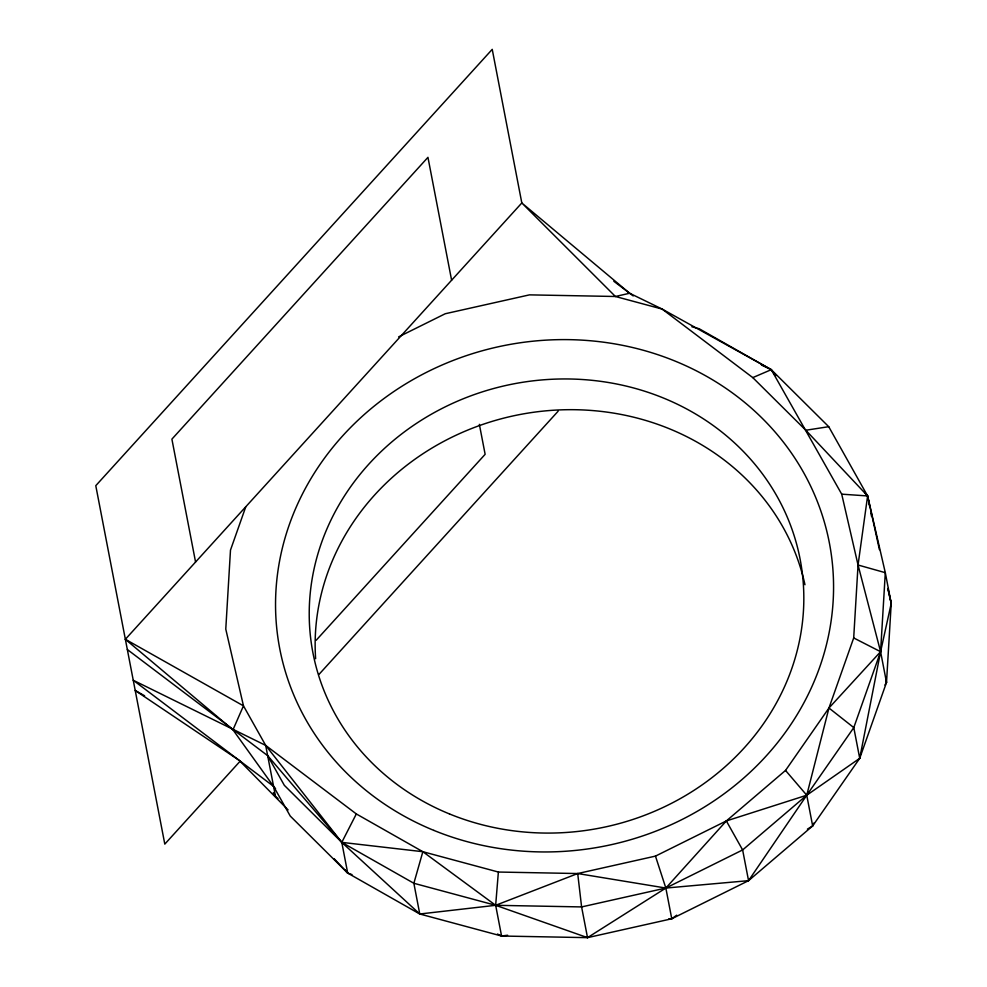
<?xml version="1.0" encoding="UTF-8"?>
<svg xmlns="http://www.w3.org/2000/svg" width="987" height="987" viewBox="0 0 987 987"><rect width="100%" height="100%" fill="white"/><g stroke="black" fill="none" stroke-linecap="round" stroke-linejoin="round"><path stroke-width="1.48" d="M240.359 760.94L164.804 844.107L95.776 485.678L492.229 49.35L521.815 202.964L125.361 639.292L232.969 729.825L273.572 786.368L290.252 816.064L347.695 873.088L419.771 913.999L501.569 936.021L587.524 937.65L671.765 918.774L748.553 880.663L806.749 795.226L828.957 708.012L853.693 637.947L858.048 565.008L867.61 495.943L828.722 426.692L771.279 369.669L699.191 328.757L691.887 326.783M127.335 649.532L267.65 755.647L284.342 785.344L341.786 842.367L419.771 913.999L495.659 905.301L581.602 906.93L665.843 888.053L748.553 880.663L812.659 825.946L859.714 758.324L886.511 682.424L891.224 603.402L885.302 572.682L867.61 495.943L864.612 492.439M267.65 755.647L341.786 842.367L422.855 851.707L498.373 872.039L495.659 905.301L501.569 936.021L507.614 935.232M245.788 506.75L230.489 550.092L225.776 629.114L243.468 705.853L265.688 745.407L341.786 842.367L413.861 883.279L495.659 905.301L587.524 937.65L665.843 888.053L742.631 849.943L806.749 795.226L859.714 758.324L880.589 651.704L891.224 603.402L887.942 588.474M275.57 788.712L273.572 786.368L133.245 680.253L265.688 745.407L356.332 813.942L422.855 851.707L413.861 883.279L419.771 913.999M807.391 829.129L812.659 825.946L813.769 823.109M232.969 729.825L243.468 705.853L125.361 639.292M356.332 813.942L341.786 842.367L347.695 873.088L352.014 874.605M884.895 685.027L886.511 682.424L880.589 651.704L858.048 565.008L841.714 494.166L771.279 369.669L662.141 309.067L629.644 293.25L521.815 202.964L615.419 296.495L662.141 309.067L752.785 377.614L805.811 430.246L867.61 495.943L879.417 549.673M668.705 918.983L671.765 918.774L665.843 888.053L726.346 820.937L785.529 770.428L828.957 708.012L880.589 651.704L885.302 572.682L858.048 565.008M316.161 640.279L485.135 454.316L479.361 424.348M319.035 674.355L558.148 411.184M671.765 918.774L676.724 915.183M398.637 336.863L445.236 313.743L529.476 294.866L615.419 296.495L629.644 293.25M422.855 851.707L495.659 905.301L577.703 873.544L655.467 856.111L726.346 820.937L806.749 795.226L853.792 727.604L880.589 651.704L853.693 637.947M752.785 377.614L771.279 369.669L775.733 375.85M805.811 430.246L828.722 426.692M498.373 872.039L577.703 873.544L665.843 888.053L655.467 856.111M841.714 494.166L867.61 495.943L869.584 506.183M761.532 365.091L771.279 369.669M497.448 934.035L501.569 936.021M144.608 695.786L135.219 690.493L239.113 760.298L288.093 809.908M613.828 281.283L633.21 295.94M273.325 792.647L275.546 796.608L277.989 798.458M828.957 708.012L853.792 727.604L859.714 758.324M334.099 858.678L347.695 873.088L344.685 869.572M785.529 770.428L806.749 795.226L812.659 825.946M726.346 820.937L742.631 849.943L748.553 880.663M885.684 679.475L886.511 682.424M887.819 588.647L891.224 603.402M870.99 513.487L871.558 516.423M587.524 937.65L581.602 906.93L577.703 873.544M451.614 280.222L427.951 157.34L171.898 439.141L195.562 562.022M265.688 745.407L275.546 796.608M315.63 658.736A248.045 226.245 -10.9 0 1 530.414 412.726A248.045 226.245 -10.9 0 1 804.96 584.736M449.529 813.967A248.045 226.245 -10.9 0 0 803.11 581.022A248.045 226.245 -10.9 0 0 416.946 423.065A248.045 226.245 -10.9 0 0 449.529 813.967M433.836 830.388A279.852 255.251 -10.9 0 0 832.757 567.574A279.852 255.251 -10.9 0 0 397.082 389.371A279.852 255.251 -10.9 0 0 433.836 830.388"/></g></svg>
